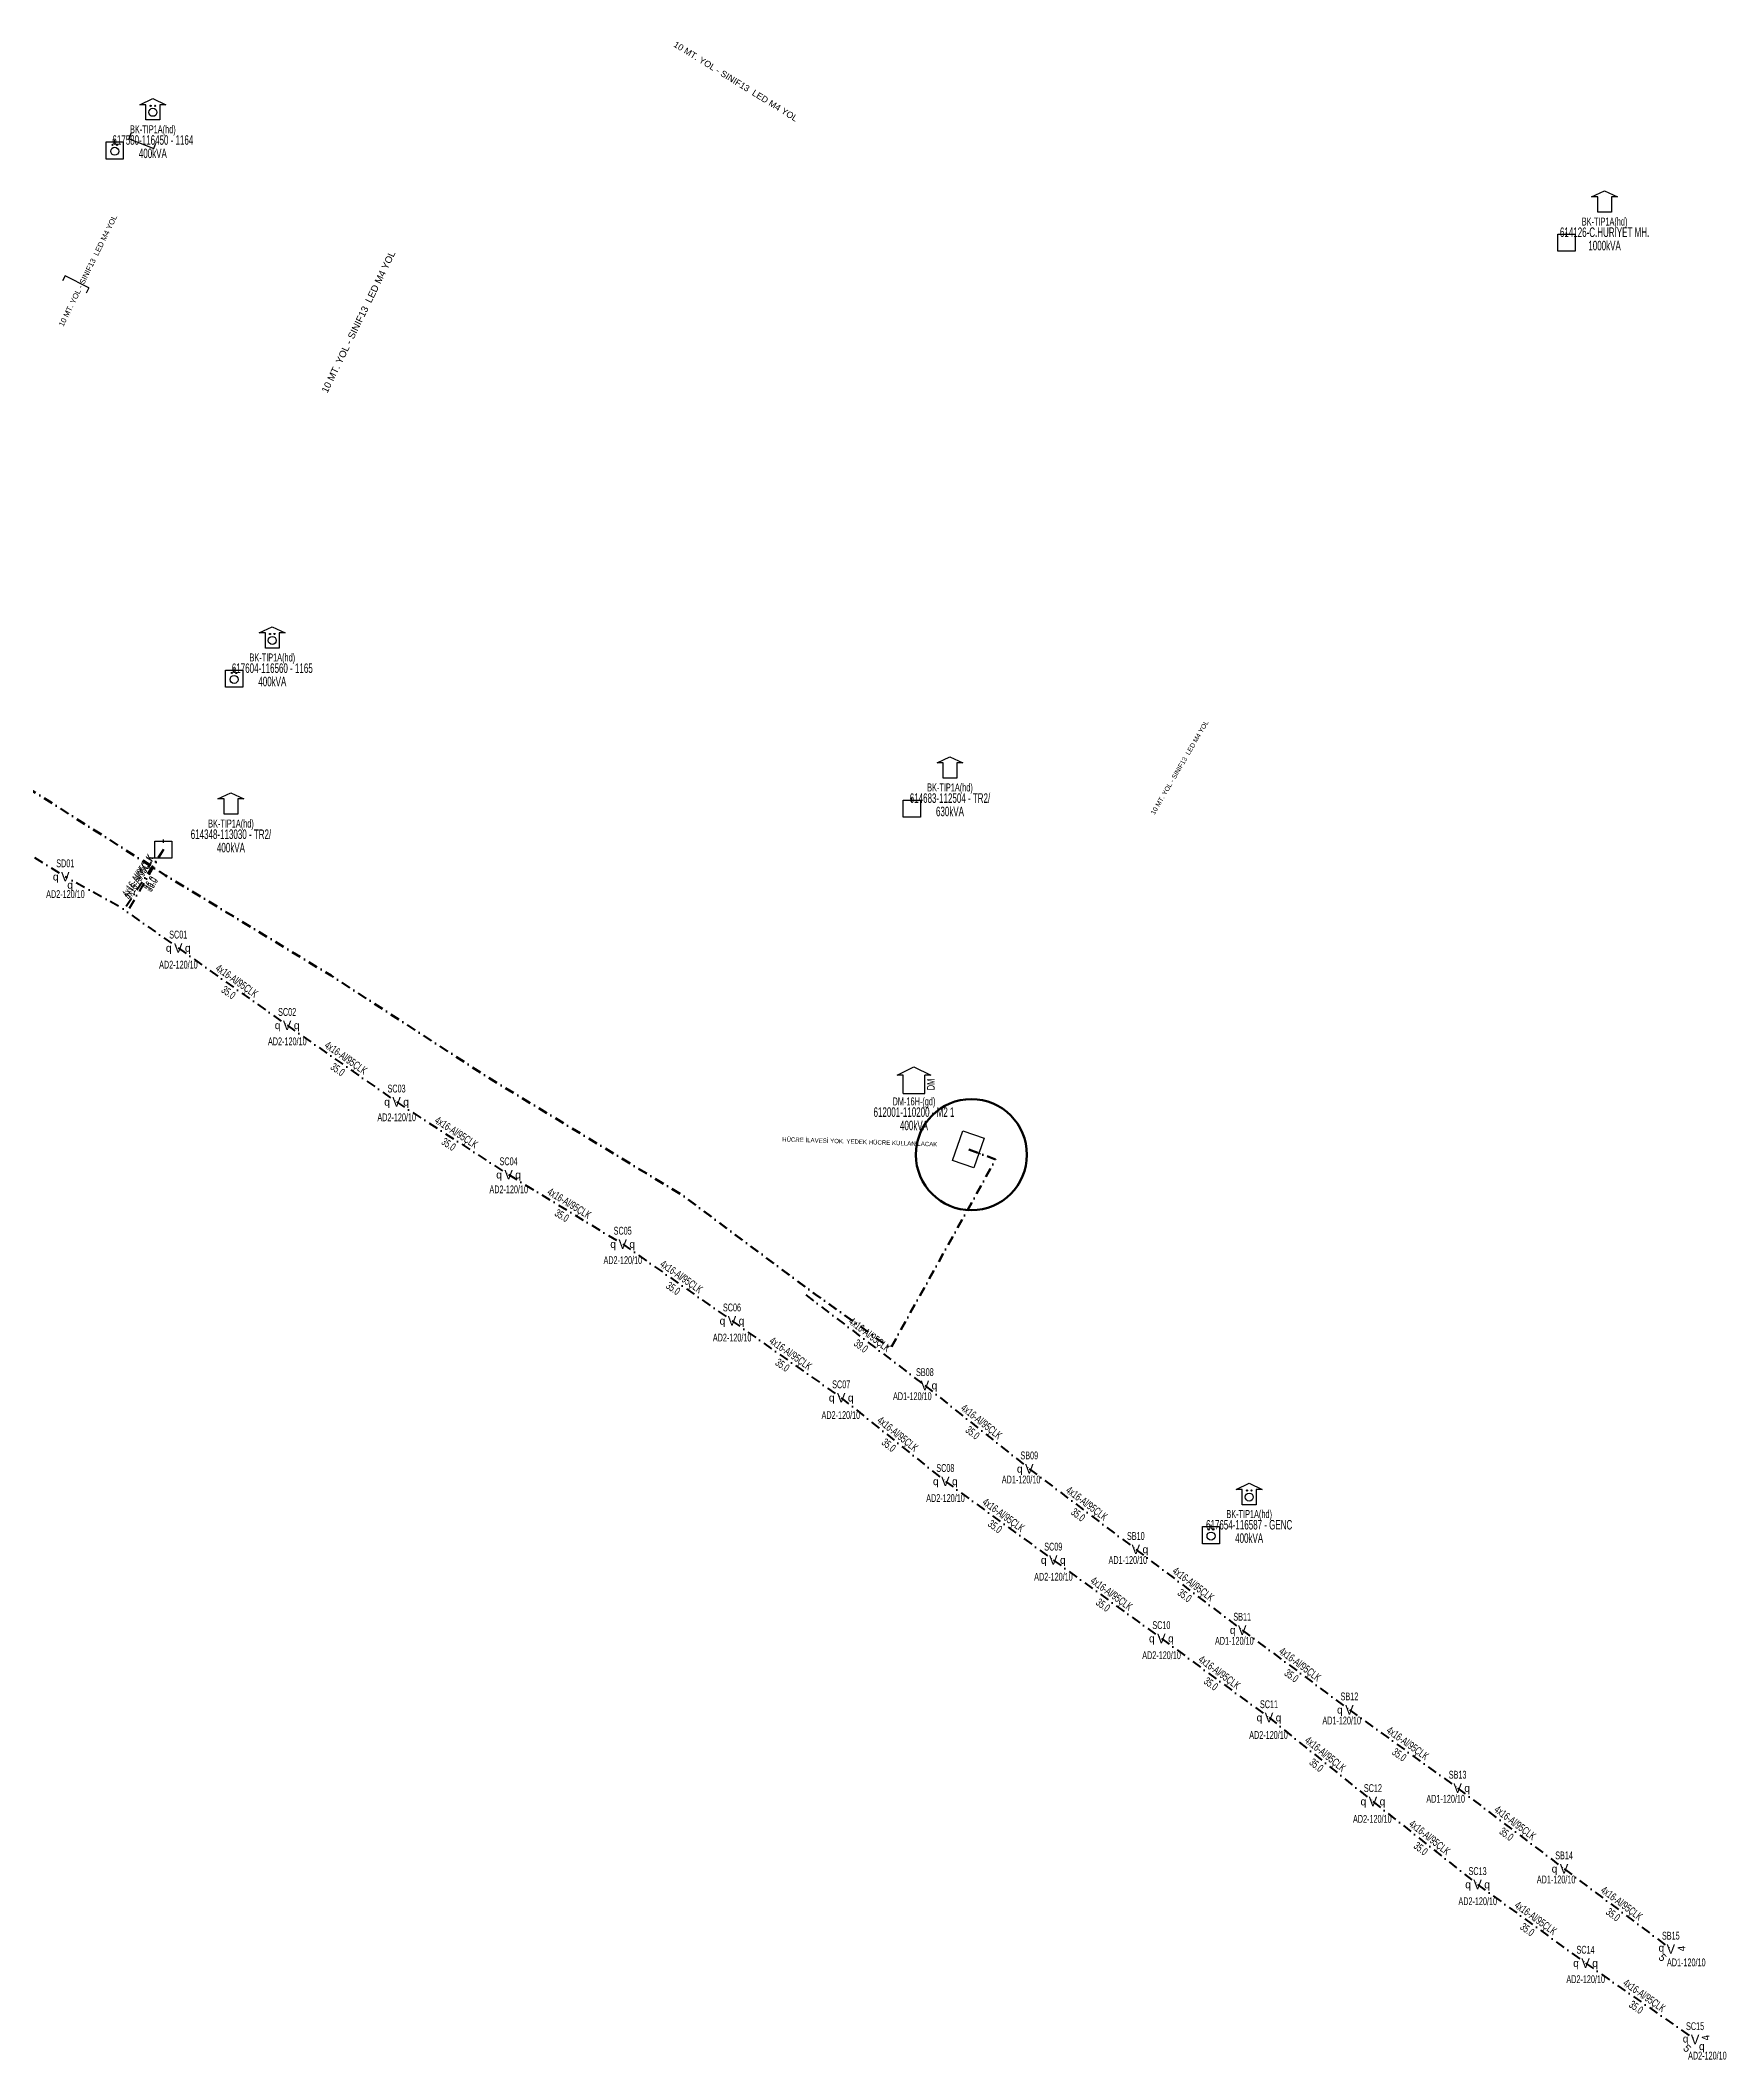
# Model space of a CAD drawing. Header units: millimetres. Extents: x 407682 to 413427, y 4045444 to 4048063.
# Drawn here: x 412956 to 413397, y 4045444 to 4045973 of the extents above; entities that cross this region are included whole.
import ezdxf
from ezdxf.enums import TextEntityAlignment as Align

# ---------------------------------------------------------------- set-up
doc = ezdxf.new("R2010")
doc.units = ezdxf.units.MM
doc.linetypes.add('DASHDOT', pattern=[5, 2.5, -1.25, 0, -1.25])
for name, color, linetype, lineweight in [('DIREK_AYD_YENI', 152, 'Continuous', 25), ('HAT_ABH_YERALTI_YENI', 6, 'DASHDOT', 80), ('HAT_AYD_YERALTI_YENI', 4, 'DASHDOT', 40), ('KULLANICI', 1, 'Continuous', 25), ('TRAFO_MEVCUT', 5, 'Continuous', 30)]:
    doc.layers.add(name, color=color, linetype=linetype, lineweight=lineweight)
doc.layers.add('NIA_OG', color=6, linetype='Continuous')
doc.styles.add('Direk', font='B_CAD')
doc.styles.get("Standard").update_dxf_attribs({"font": 'Arial'})

# ---------------------------------------------------------------- blocks, each defined once
blk = doc.blocks.new('OG_NIA', base_point=(-43.6726, 128.9236))
at = {"layer": 'NIA_OG'}
for p, q in [((-43.672618, 132.403582), (-45.232618, 132.403582)), ((-43.672618, 125.443582), (-43.672618, 132.403582)), ((-43.672618, 125.443582), (-45.232618, 125.443582))]:
    blk.add_line(p, q, dxfattribs=at)
blk = doc.blocks.new('MEV_OZELBINA_KARE')
at = {"layer": 'TRAFO_MEVCUT', "linetype": 'Continuous'}
for p, q in [((-2.25, 2.25), (2.25, 2.25)), ((-2.25, -2.25), (-2.25, 2.25)), ((0, 1.8), (0, 2.7)), ((2.25, 2.25), (2.25, -2.25)), ((2.25, -2.25), (-2.25, -2.25))]:
    blk.add_line(p, q, dxfattribs=at)
for centre, radius in [((0, -0.215091), 1.049264), ((-0.592312, 1.488957), 0.15614), ((0.592312, 1.488957), 0.15614)]:
    blk.add_circle(centre, radius, dxfattribs=at)
blk = doc.blocks.new('MEV_BETKOSK_OZEL')
at = {"layer": 'TRAFO_MEVCUT', "linetype": 'Continuous'}
for p, q in [((-3.4, 2), (0, 3.6)), ((-1.8, 2), (-3.4, 2)), ((-1.8, -2), (-1.8, 2)), ((0, 3.6), (3.4, 2)), ((3.4, 2), (1.8, 2)), ((1.8, 2), (1.8, -2)), ((1.8, -2), (-1.8, -2))]:
    blk.add_line(p, q, dxfattribs=at)
for centre, radius in [((0, 0), 1.049264), ((-0.592312, 1.704048), 0.15614), ((0.592312, 1.704048), 0.15614)]:
    blk.add_circle(centre, radius, dxfattribs=at)
blk = doc.blocks.new('MEV_BINA_KARE')
at = {"layer": 'TRAFO_MEVCUT', "linetype": 'Continuous'}
for p, q in [((-2.25, -2.25), (-2.25, 2.25)), ((-2.25, 2.25), (2.25, 2.25)), ((0, 1.8), (0, 2.7)), ((2.25, 2.25), (2.25, -2.25)), ((2.25, -2.25), (-2.25, -2.25))]:
    blk.add_line(p, q, dxfattribs=at)
blk = doc.blocks.new('MEV_BETKOSK')
at = {"layer": 'TRAFO_MEVCUT', "linetype": 'Continuous'}
for p, q in [((-3.4, 2), (0, 3.6)), ((-1.8, 2), (-3.4, 2)), ((-1.8, -2), (-1.8, 2)), ((0, 3.6), (3.4, 2)), ((3.4, 2), (1.8, 2)), ((1.8, 2), (1.8, -2)), ((1.8, -2), (-1.8, -2))]:
    blk.add_line(p, q, dxfattribs=at)
blk = doc.blocks.new('MEV_DM_KARE')
at = {"layer": 'TRAFO_MEVCUT', "linetype": 'Continuous'}
for p, q in [((-4.113809, 2.925), (4.113809, 2.925)), ((-4.113809, -2.925), (-4.113809, 2.925)), ((0, 2.475), (0, 3.375)), ((4.113809, 2.925), (4.113809, -2.925)), ((4.113809, -2.925), (-4.113809, -2.925))]:
    blk.add_line(p, q, dxfattribs=at)
blk = doc.blocks.new('MEV_DM')
at = {"layer": 'TRAFO_MEVCUT', "linetype": 'Continuous'}
for p, q in [((-4.4, 2.4), (0, 4.6)), ((-2.8, 2.4), (-4.4, 2.4)), ((-2.8, -2.4), (-2.8, 2.4)), ((0, 4.6), (4.4, 2.4)), ((4.4, 2.4), (2.8, 2.4)), ((2.8, -2.4), (2.8, 2.4)), ((-2.8, -2.4), (2.8, -2.4))]:
    blk.add_line(p, q, dxfattribs=at)
at = {"layer": 'TRAFO_MEVCUT', "linetype": 'Continuous', "width": 0.6}
blk.add_text('DM', height=2, rotation=90, dxfattribs=at).set_placement((5.417363, -0.010583), align=Align.CENTER)

msp = doc.modelspace()

# ---------------------------------------------------------------- linework, layer by layer
at = {"layer": 'HAT_ABH_YERALTI_YENI', "flags": 128}
msp.add_lwpolyline([(410753.326, 4046568.981), (410756.794587, 4046574.190388), (410759.194921, 4046576.805691), (410761.333084, 4046582.451402), (410748.022523, 4046586.876024), (410727.402429, 4046592.840818), (410708.288158, 4046598.440864), (410697.569476, 4046600.633322), (410694.443194, 4046601.120535), (410688.876202, 4046572.732131), (410677.640261, 4046533.769491), (410670.240834, 4046501.674309), (410659.451083, 4046462.982365), (410645.127088, 4046409.884143), (410634.467538, 4046373.851378), (410629.597188, 4046364.226639), (410626.118367, 4046357.384957), (410647.80302, 4046352.630568), (410691.520208, 4046347.644257), (410844.65227, 4046349.968956), (410983.381804, 4046355.188467), (411130.424131, 4046356.345271), (411266.966072, 4046362.60782), (411386.437353, 4046360.633746), (411454.158409, 4046357.850689), (411533.306257, 4046349.045048), (411615.134034, 4046337.026729), (411655.932088, 4046331.203197), (411722.722163, 4046318.258557), (411778.269236, 4046305.703132), (411831.858552, 4046292.687784), (411884.338171, 4046277.992461), (411938.466812, 4046261.440496), (411979.291282, 4046247.318706), (412011.516935, 4046237.970572), (412024.718616, 4046235.562158), (412042.112723, 4046232.172537), (412064.377283, 4046222.205809), (412094.6675, 4046208.179316), (412146.23504, 4046184.769876), (412200.273243, 4046157.691406), (412252.084376, 4046130.942058), (412288.008893, 4046113.481209), (412306.83909, 4046105.831569), (412328.577395, 4046092.641186), (412390.31836, 4046064.429829), (412426.415965, 4046047.000471), (412474.741859, 4046023.687686), (412509.981327, 4046006.912246), (412531.976273, 4045995.783583), (412546.227248, 4045989.660942), (412586.947549, 4045969.092121), (412622.658527, 4045952.472251), (412669.189191, 4045929.47066), (412726.79917, 4045900.883063), (412772.37988, 4045878.356781), (412814.791432, 4045856.832375), (412845.845378, 4045840.782204), (412896.507043, 4045811.782988), (412925.694972, 4045794.172113), (412988.980926, 4045753.962758), (413032.394035, 4045727.695092), (413073.262878, 4045701.158082), (413124.240103, 4045670.274646), (413159.264991, 4045644.167337), (413171.23213, 4045635.636307), (413178.956838, 4045630.006491), (413206.511169, 4045679.545175), (413199.345, 4045682.156)], dxfattribs=at)
at = {"layer": 'HAT_AYD_YERALTI_YENI', "flags": 128}
for points in [[(412933.017655, 4045772.157866), (412962.713169, 4045753.632843)], [(412988.421, 4045760.719), (412978.153622, 4045745.078227), (412962.713169, 4045753.632843)], [(412988.421, 4045760.719), (412978.923784, 4045744.385081), (412992.314319, 4045734.957408)], [(412992.314319, 4045734.957408), (413020.84752, 4045714.687814)], [(413020.84752, 4045714.687814), (413049.51964, 4045694.615207)], [(413049.51964, 4045694.615207), (413078.872361, 4045675.551687)], [(413078.872361, 4045675.551687), (413108.773299, 4045657.360098)], [(413108.773299, 4045657.360098), (413137.41756, 4045637.247756)], [(413156.776, 4045644.019), (413187.966, 4045620.308)], [(413137.41756, 4045637.247756), (413166.040778, 4045617.105477)], [(413187.966, 4045620.308), (413215.324527, 4045598.478869)], [(413166.040778, 4045617.105477), (413193.327148, 4045595.186216)], [(413215.324527, 4045598.478869), (413243.240722, 4045577.367591)], [(413193.327148, 4045595.186216), (413221.611764, 4045574.571161)], [(413243.240722, 4045577.367591), (413271.119068, 4045556.206356)], [(413221.611764, 4045574.571161), (413249.938381, 4045554.013857)], [(413249.938381, 4045554.013857), (413278.138243, 4045533.283015)], [(413271.119068, 4045556.206356), (413299.211121, 4045535.329657)], [(413278.138243, 4045533.283015), (413305.372693, 4045511.299278)], [(413299.211121, 4045535.329657), (413327.566408, 4045514.811917)], [(413327.566408, 4045514.811917), (413355.458033, 4045493.668187)], [(413305.372693, 4045511.299278), (413332.797616, 4045489.55362)], [(413355.458033, 4045493.668187), (413383.431673, 4045472.633086)], [(413332.797616, 4045489.55362), (413361.087859, 4045468.946288)], [(413361.087859, 4045468.946288), (413389.792737, 4045448.920554)]]:
    msp.add_lwpolyline(points, dxfattribs=at)
at = {"layer": 'KULLANICI', "color": 2, "linetype": 'Continuous', "lineweight": 50}
msp.add_circle((413200.152196, 4045680.785336), 14.556692, dxfattribs=at)
msp.add_circle((413200.152196, 4045680.785336), 14.556692, dxfattribs=at)

# ---------------------------------------------------------------- block references
at = {"layer": 'NIA_OG'}
for p, rotation in [((412982.6465, 4045945.719855), 248.359958), ((412965.775939, 4045909.508687), 62.47727)]:
    msp.add_blockref('OG_NIA', p, dxfattribs=dict(at, rotation=rotation))
at = {"layer": 'TRAFO_MEVCUT'}
for name, p in [('MEV_BETKOSK_OZEL', (412985.658, 4045953.928)), ('MEV_BETKOSK_OZEL', (412985.658, 4045953.928)), ('MEV_OZELBINA_KARE', (412975.658, 4045943.928)), ('MEV_OZELBINA_KARE', (412975.658, 4045943.928)), ('MEV_BETKOSK', (413366.074, 4045929.76)), ('MEV_BETKOSK', (413366.074, 4045929.76)), ('MEV_BINA_KARE', (413356.074, 4045919.76)), ('MEV_BINA_KARE', (413356.074, 4045919.76)), ('MEV_BETKOSK_OZEL', (413016.959, 4045815.526)), ('MEV_BETKOSK_OZEL', (413016.959, 4045815.526)), ('MEV_OZELBINA_KARE', (413006.959, 4045805.526)), ('MEV_OZELBINA_KARE', (413006.959, 4045805.526)), ('MEV_BETKOSK', (413194.539, 4045781.475)), ('MEV_BETKOSK', (413194.539, 4045781.475)), ('MEV_BETKOSK', (413006.124327, 4045772.002888)), ('MEV_BETKOSK', (413006.124327, 4045772.002888)), ('MEV_BINA_KARE', (413184.539, 4045771.475)), ('MEV_BINA_KARE', (413184.539, 4045771.475)), ('MEV_BINA_KARE', (412988.421, 4045760.719)), ('MEV_BINA_KARE', (412988.421, 4045760.719)), ('MEV_DM', (413185.107431, 4045699.195055)), ('MEV_DM', (413185.107431, 4045699.195055)), ('MEV_BETKOSK_OZEL', (413272.942, 4045591.069)), ('MEV_BETKOSK_OZEL', (413272.942, 4045591.069)), ('MEV_OZELBINA_KARE', (413262.942, 4045581.069)), ('MEV_OZELBINA_KARE', (413262.942, 4045581.069))]:
    msp.add_blockref(name, p, dxfattribs=at)
at = {"layer": 'TRAFO_MEVCUT', "rotation": 250.773233}
msp.add_blockref('MEV_DM_KARE', (413199.345, 4045682.156), dxfattribs=at)
msp.add_blockref('MEV_DM_KARE', (413199.345, 4045682.156), dxfattribs=at)

# ---------------------------------------------------------------- texts
at = {"layer": 'DIREK_AYD_YENI', "width": 0.53}
for s, p in [('SD01', (412962.713169, 4045757.132843)), ('AD2-120/10', (412962.750731, 4045749.072967)), ('SC01', (412992.314319, 4045738.457408)), ('AD2-120/10', (412992.351881, 4045730.572532)), ('SC02', (413020.84752, 4045718.187814)), ('AD2-120/10', (413020.885082, 4045710.477938)), ('SC03', (413049.51964, 4045698.115207)), ('AD2-120/10', (413049.557202, 4045690.580331)), ('SC04', (413078.872361, 4045679.051687)), ('AD2-120/10', (413078.909923, 4045671.691812)), ('SC05', (413108.773299, 4045660.860098)), ('AD2-120/10', (413108.810861, 4045653.150222)), ('SC06', (413137.41756, 4045640.747756)), ('AD2-120/10', (413137.455122, 4045632.86288)), ('SB08', (413187.966, 4045623.808)), ('SC07', (413166.040778, 4045620.605477)), ('AD1-120/10', (413184.675422, 4045617.498124)), ('AD2-120/10', (413165.94437, 4045612.545601)), ('SB09', (413215.324527, 4045601.978869)), ('SC08', (413193.327148, 4045598.686216)), ('AD1-120/10', (413213.179101, 4045595.668993)), ('AD2-120/10', (413193.36471, 4045590.80134)), ('SB10', (413243.240722, 4045580.867591)), ('SC09', (413221.611764, 4045578.071161)), ('AD1-120/10', (413241.149272, 4045574.557715)), ('AD2-120/10', (413221.649326, 4045570.186285)), ('SB11', (413271.119068, 4045559.706356)), ('SC10', (413249.938381, 4045557.513857)), ('AD1-120/10', (413269.046084, 4045553.39648)), ('AD2-120/10', (413249.975943, 4045549.628981)), ('SC11', (413278.138243, 4045536.783015)), ('SB12', (413299.211121, 4045538.829657)), ('AD1-120/10', (413297.188004, 4045532.519781)), ('AD2-120/10', (413278.005907, 4045528.723139)), ('SB13', (413327.566408, 4045518.311917)), ('SC12', (413305.372693, 4045514.799278)), ('AD1-120/10', (413324.434282, 4045512.002041)), ('AD2-120/10', (413305.20628, 4045506.739402)), ('SB14', (413355.458033, 4045497.168187)), ('SC13', (413332.797616, 4045493.05362)), ('AD1-120/10', (413353.37399, 4045490.858311)), ('AD2-120/10', (413332.835178, 4045485.168745)), ('SB15', (413383.431673, 4045476.133086)), ('SC14', (413361.087859, 4045472.446288)), ('AD1-120/10', (413387.482094, 4045469.133086)), ('AD2-120/10', (413361.125421, 4045464.736412)), ('SC15', (413389.792737, 4045452.420554)), ('AD2-120/10', (413393.014179, 4045444.710679))]:
    msp.add_text(s, height=2.05, dxfattribs=at).set_placement(p, align=Align.MIDDLE_CENTER)
at = {"layer": 'DIREK_AYD_YENI', "style": 'Direk'}
for p in [(412962.713169, 4045753.632843), (412992.314319, 4045734.957408), (413020.84752, 4045714.687814), (413049.51964, 4045694.615207), (413078.872361, 4045675.551687), (413108.773299, 4045657.360098), (413137.41756, 4045637.247756), (413166.040778, 4045617.105477), (413187.966, 4045620.308), (413193.327148, 4045595.186216), (413215.324527, 4045598.478869), (413221.611764, 4045574.571161), (413243.240722, 4045577.367591), (413249.938381, 4045554.013857), (413271.119068, 4045556.206356), (413278.138243, 4045533.283015), (413299.211121, 4045535.329657), (413305.372693, 4045511.299278), (413327.566408, 4045514.811917), (413332.797616, 4045489.55362), (413355.458033, 4045493.668187), (413361.087859, 4045468.946288), (413383.431673, 4045472.633086), (413389.792737, 4045448.920554)]:
    msp.add_text('V', height=2.5, dxfattribs=at).set_placement(p, align=Align.MIDDLE_CENTER)
at = {"layer": 'DIREK_AYD_YENI', "color": 4, "style": 'Direk'}
for p in [(412960.213169, 4045753.634159), (412963.982653, 4045751.480462), (412989.814319, 4045734.958724), (412994.814319, 4045734.958724), (413018.34752, 4045714.68913), (413023.34752, 4045714.68913), (413047.01964, 4045694.616523), (413052.01964, 4045694.616523), (413076.372361, 4045675.553003), (413081.372361, 4045675.553003), (413106.273299, 4045657.361414), (413111.273299, 4045657.361414), (413134.91756, 4045637.249071), (413139.91756, 4045637.249071), (413163.540778, 4045617.106793), (413168.540778, 4045617.106793), (413190.466, 4045620.309316), (413212.824527, 4045598.480184), (413190.827148, 4045595.187532), (413195.827148, 4045595.187532), (413219.111764, 4045574.572477), (413224.111764, 4045574.572477), (413245.740722, 4045577.368906), (413247.438381, 4045554.015173), (413252.438381, 4045554.015173), (413268.619068, 4045556.207672), (413275.638243, 4045533.28433), (413280.638243, 4045533.28433), (413296.711121, 4045535.330973), (413302.872693, 4045511.300593), (413307.872693, 4045511.300593), (413330.066408, 4045514.813232), (413352.958033, 4045493.669503), (413330.297616, 4045489.554936), (413335.297616, 4045489.554936), (413358.587859, 4045468.947604), (413363.587859, 4045468.947604), (413380.949999, 4045472.936553), (413387.301878, 4045449.135467), (413391.560504, 4045447.152788)]:
    msp.add_text('q', height=2, dxfattribs=at).set_placement(p, align=Align.MIDDLE_CENTER)
at = {"layer": 'DIREK_AYD_YENI', "color": 32, "style": 'Direk'}
for s, rotation, p in [('5', 312.02443, (413381.270885, 4045470.386852)), ('4', 92.735215, (413386.250617, 4045472.752387)), ('4', 99.466746, (413392.575628, 4045449.371212)), ('5', 314.064935, (413387.713299, 4045446.598808))]:
    msp.add_text(s, height=2, rotation=rotation, dxfattribs=at).set_placement(p, align=Align.MIDDLE_CENTER)
at = {"layer": 'HAT_AYD_YERALTI_YENI', "lineweight": 30, "width": 0.53}
for rotation, p in [(416.717121, (412982.576735, 4045753.365071)), (419.82451, (412982.937576, 4045752.979293)), (324.610537, (413007.073181, 4045725.51556)), (325.005133, (413035.671058, 4045705.347833)), (326.997749, (413064.658972, 4045685.796299)), (328.683866, (413094.264626, 4045667.182058)), (324.925691, (413123.583872, 4045647.999573)), (322.757804, (413172.885512, 4045632.840231)), (324.865788, (413152.218338, 4045627.871752)), (321.413937, (413202.1754, 4045610.057856)), (321.224934, (413180.216288, 4045606.808515)), (322.902056, (413229.795327, 4045588.601194)), (323.913812, (413207.970107, 4045585.565601)), (322.799455, (413257.693811, 4045567.464019)), (324.03071, (413236.274322, 4045564.980441)), (323.678911, (413264.541775, 4045544.33329)), (323.381995, (413285.6721, 4045546.450242)), (321.089419, (413292.289359, 4045522.952554)), (324.110695, (413313.887053, 4045525.759415)), (322.835422, (413342.025711, 4045504.91742)), (321.588542, (413319.613264, 4045501.092483)), (323.058242, (413369.955705, 4045483.829997)), (323.929453, (413347.443202, 4045479.937003)), (325.098746, (413375.926637, 4045459.63054))]:
    msp.add_text('4x16-Al/95ÇLK', height=2.05, rotation=rotation, dxfattribs=at).set_placement(p, align=Align.CENTER)
for s, rotation, p in [('36.0', 416.717121, (412983.997886, 4045752.432156)), ('35.0', 419.82451, (412984.407208, 4045752.124788)), ('35.0', 324.610537, (413006.088658, 4045724.129662)), ('35.0', 325.005133, (413034.696103, 4045703.955187)), ('35.0', 326.997749, (413063.733029, 4045684.370595)), ('35.0', 328.683866, (413093.381034, 4045665.729727)), ('35.0', 324.925691, (413122.606987, 4045646.60828)), ('39.0', 322.757804, (413171.856697, 4045631.486887)), ('35.0', 324.865788, (413151.239999, 4045626.481481)), ('35.0', 321.413937, (413201.115128, 4045608.729013)), ('35.0', 321.224934, (413179.151638, 4045605.483177)), ('35.0', 322.902056, (413228.769922, 4045587.245265)), ('35.0', 323.913812, (413206.968805, 4045584.191777)), ('35.0', 324.03071, (413235.275824, 4045563.604577)), ('35.0', 322.799455, (413256.66598, 4045566.109928)), ('35.0', 323.678911, (413263.534849, 4045542.963582)), ('35.0', 323.381995, (413284.658089, 4045545.085771)), ('35.0', 321.089419, (413291.221577, 4045521.629738)), ('35.0', 324.110695, (413312.890477, 4045524.382158)), ('35.0', 322.835422, (413340.99873, 4045503.562684)), ('35.0', 321.588542, (413318.557046, 4045499.760415)), ('35.0', 323.058242, (413368.934, 4045482.471277)), ('35.0', 323.929453, (413346.442274, 4045478.562906)), ('35.0', 325.098746, (413374.953959, 4045458.236303))]:
    msp.add_text(s, height=2.05, rotation=rotation, dxfattribs=at).set_placement(p, align=Align.TOP_CENTER)
at = {"layer": 'KULLANICI'}
for height, rotation, p in [(1.6476, 328.2665, (413121.3853, 4045971.6102)), (1.6476, 328.2665, (413121.3853, 4045971.6102)), (1.4077, 63.9622, (412961.959, 4045897.1394)), (1.4077, 63.9622, (412961.959, 4045897.1394)), (1.7896, 64.0663, (413031.0678, 4045879.5848)), (1.7896, 64.0663, (413031.0678, 4045879.5848)), (1.231, 59.7265, (413247.9027, 4045769.3589)), (1.231, 59.7265, (413247.9027, 4045769.3589))]:
    msp.add_text(' 10 MT. YOL - SINIF13  LED M4 YOL ', height=height, rotation=rotation, dxfattribs=at).set_placement(p)
at = {"layer": 'KULLANICI', "linetype": 'Continuous', "lineweight": 20}
msp.add_text('HÜCRE İLAVESİ YOK. YEDEK HÜCRE KULLANILACAK', height=1.141625, rotation=358.1177, dxfattribs=at).set_placement((413150.547672, 4045684.265606))
msp.add_text('HÜCRE İLAVESİ YOK. YEDEK HÜCRE KULLANILACAK', height=1.141625, rotation=358.1177, dxfattribs=at).set_placement((413150.547672, 4045684.265606))
at = {"layer": 'TRAFO_MEVCUT', "width": 0.6}
for s, height, p in [('BK-TIP1A(hd)', 2.1, (412985.658, 4045948.428)), ('BK-TIP1A(hd)', 2.1, (412985.658, 4045948.428)), ('617580-116450 - 1164', 2.5, (412985.658, 4045945.428)), ('617580-116450 - 1164', 2.5, (412985.658, 4045945.428)), ('400kVA', 2.5, (412985.658, 4045941.928)), ('400kVA', 2.5, (412985.658, 4045941.928)), ('BK-TIP1A(hd)', 2.1, (413366.074, 4045924.26)), ('BK-TIP1A(hd)', 2.1, (413366.074, 4045924.26)), ('614126-C.HURIYET MH.', 2.5, (413366.074, 4045921.26)), ('614126-C.HURIYET MH.', 2.5, (413366.074, 4045921.26)), ('1000kVA', 2.5, (413366.074, 4045917.76)), ('1000kVA', 2.5, (413366.074, 4045917.76)), ('617604-116560 - 1165', 2.5, (413016.959, 4045807.026)), ('617604-116560 - 1165', 2.5, (413016.959, 4045807.026)), ('BK-TIP1A(hd)', 2.1, (413016.959, 4045810.026)), ('BK-TIP1A(hd)', 2.1, (413016.959, 4045810.026)), ('400kVA', 2.5, (413016.959, 4045803.526)), ('400kVA', 2.5, (413016.959, 4045803.526)), ('BK-TIP1A(hd)', 2.1, (413194.539, 4045775.975)), ('BK-TIP1A(hd)', 2.1, (413194.539, 4045775.975)), ('614683-112504 - TR2/', 2.5, (413194.539, 4045772.975)), ('614683-112504 - TR2/', 2.5, (413194.539, 4045772.975)), ('630kVA', 2.5, (413194.539, 4045769.475)), ('630kVA', 2.5, (413194.539, 4045769.475)), ('614348-113030 - TR2/', 2.5, (413006.124327, 4045763.502888)), ('614348-113030 - TR2/', 2.5, (413006.124327, 4045763.502888)), ('BK-TIP1A(hd)', 2.1, (413006.124327, 4045766.502888)), ('BK-TIP1A(hd)', 2.1, (413006.124327, 4045766.502888)), ('400kVA', 2.5, (413006.124327, 4045760.002888)), ('400kVA', 2.5, (413006.124327, 4045760.002888)), ('612001-110200 - M2 1', 2.5, (413185.107431, 4045690.695055)), ('612001-110200 - M2 1', 2.5, (413185.107431, 4045690.695055)), ('DM-16H-(gd)', 2.1, (413185.107431, 4045693.695055)), ('DM-16H-(gd)', 2.1, (413185.107431, 4045693.695055)), ('400kVA', 2.5, (413185.107431, 4045687.195055)), ('400kVA', 2.5, (413185.107431, 4045687.195055)), ('BK-TIP1A(hd)', 2.1, (413272.942, 4045585.569)), ('BK-TIP1A(hd)', 2.1, (413272.942, 4045585.569)), ('617654-116587 - GENC', 2.5, (413272.942, 4045582.569)), ('617654-116587 - GENC', 2.5, (413272.942, 4045582.569)), ('400kVA', 2.5, (413272.942, 4045579.069)), ('400kVA', 2.5, (413272.942, 4045579.069))]:
    msp.add_text(s, height=height, dxfattribs=at).set_placement(p, align=Align.CENTER)

doc.saveas('drawing.dxf')
